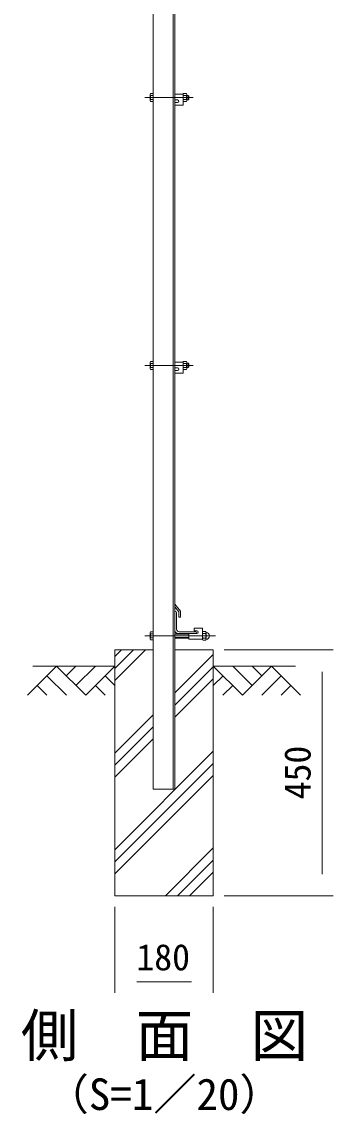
# Model space of a CAD drawing. Units: millimetres, scale not verified. Extents: x -4200 to 4200, y -2970 to 2970.
# Drawn here: x -50 to 519, y -755 to 1242 of the extents above; entities that cross this region are included whole.
import ezdxf
from ezdxf.enums import TextEntityAlignment as Align

# ---------------------------------------------------------------- set-up
doc = ezdxf.new("R2010")
doc.units = ezdxf.units.MM
doc.header["$LTSCALE"] = 20
doc.linetypes.add('USER1', pattern=[50.8, 31.75, -6.35, 6.35, -6.35])
for name, color, linetype, lineweight in [('0-0_D-STR1', 1, 'Continuous', 18), ('0-1_D-BMK', 2, 'USER1', 13), ('0-2_D-STR-DIM', 7, 'Continuous', 9), ('0-3_D-STR3', 3, 'Continuous', 13), ('0-4_D-BGD', 7, 'Continuous', 9), ('0-5_D-STR4', 7, 'Continuous', 9), ('0-6_D-DCR-HCH', 7, 'Continuous', 9)]:
    doc.layers.add(name, color=color, linetype=linetype, lineweight=lineweight)
doc.layers.add('0-9_D-TTL-TXT', color=7, linetype='Continuous')
doc.styles.add('ＭＳ ゴシック', font='')
doc.styles.get('ＭＳ ゴシック').set_extended_font_data('MS Gothic')

msp = doc.modelspace()

# ---------------------------------------------------------------- linework, layer by layer
at = {"layer": '0-0_D-STR1'}
for p, q in [((190.32, -161.02), (190.32, 1643.26)), ((226.82, -161.02), (226.82, 1653.04)), ((230.32, -161.02), (230.32, 1653.98)), ((240.32, 164.71), (230.32, 177.21)), ((231.32, 163.98), (230.32, 163.98)), ((230.32, 128.98), (230.32, 163.98)), ((233.32, 131.48), (233.32, 161.98)), ((237.32, 153.71), (237.32, 163.59)), ((240.32, 153.71), (240.32, 164.71)), ((237.32, 153.71), (240.32, 153.71)), ((270.32, 123.98), (235.32, 123.98)), ((268.32, 126.98), (237.82, 126.98)), ((270.32, 124.98), (270.32, 123.98)), ((230.32, -161.02), (190.32, -161.02))]:
    msp.add_line(p, q, dxfattribs=at)
msp.add_lwpolyline([(237.32, 163.59), (230.32, 172.64), (230.32, 177.21)], dxfattribs=at)
for centre, radius, start, end in [((231.32, 161.98), 2, 0, 90), ((235.32, 128.98), 5, 180, 270), ((237.82, 131.48), 4.5, 180, 270), ((268.32, 124.98), 2, 0, 90)]:
    msp.add_arc(centre, radius, start, end, dxfattribs=at)
at = {"layer": '0-1_D-BMK'}
for p, q in [((263.32, 1103.98), (175.32, 1103.98)), ((263.32, 613.98), (175.32, 613.98)), ((304.55, 119.48), (175.32, 119.48))]:
    msp.add_line(p, q, dxfattribs=at)
at = {"layer": '0-2_D-STR-DIM'}
for p, q in [((320.32, 93.98), (519.33, 93.98)), ((499.33, -316.02), (499.33, 53.98)), ((320.32, -356.02), (519.33, -356.02)), ((120.32, -376.02), (120.32, -533.34)), ((300.32, -376.02), (300.32, -533.34)), ((160.32, -513.34), (260.32, -513.34))]:
    msp.add_line(p, q, dxfattribs=at)
at = {"layer": '0-3_D-STR3'}
for p, q in [((185.02, 1110.28), (185.72, 1111.49)), ((185.02, 1110.28), (185.02, 1097.68)), ((190.32, 1111.49), (185.72, 1111.49)), ((190.32, 1107.73), (185.72, 1107.73)), ((190.32, 1100.23), (185.72, 1100.23)), ((190.32, 1111.49), (190.32, 1096.47)), ((245.32, 1109.98), (230.32, 1109.98)), ((235.07, 1099.48), (230.32, 1099.48)), ((245.32, 1111.49), (251.1, 1111.49)), ((245.32, 1096.47), (245.32, 1111.49)), ((245.32, 1109.98), (245.32, 1089.98)), ((245.32, 1107.73), (251.1, 1107.73)), ((245.32, 1100.23), (251.1, 1100.23)), ((251.1, 1111.49), (251.82, 1110.23)), ((251.82, 1097.73), (251.82, 1110.23)), ((251.82, 1107.98), (254.12, 1107.98)), ((251.82, 1099.98), (254.12, 1099.98)), ((254.12, 1107.98), (255.32, 1106.78)), ((254.12, 1107.98), (254.12, 1099.98)), ((254.12, 1099.98), (255.32, 1101.18)), ((255.32, 1106.78), (255.32, 1101.18)), ((185.02, 1097.68), (185.72, 1096.47)), ((190.32, 1096.47), (185.72, 1096.47)), ((230.32, 1094.98), (230.32, 1089.98)), ((235.07, 1094.98), (230.32, 1094.98)), ((245.32, 1089.98), (230.32, 1089.98)), ((245.32, 1096.47), (251.1, 1096.47)), ((251.1, 1096.47), (251.82, 1097.73)), ((185.02, 620.28), (185.72, 621.49)), ((185.02, 620.28), (185.02, 607.68)), ((190.32, 621.49), (185.72, 621.49)), ((190.32, 621.49), (190.32, 606.47)), ((245.32, 619.98), (230.32, 619.98)), ((245.32, 606.47), (245.32, 621.49)), ((245.32, 619.98), (245.32, 599.98)), ((251.82, 607.73), (251.82, 620.23)), ((185.02, 607.68), (185.72, 606.47)), ((190.32, 617.73), (185.72, 617.73)), ((190.32, 610.23), (185.72, 610.23)), ((190.32, 606.47), (185.72, 606.47)), ((235.07, 609.48), (230.32, 609.48)), ((235.07, 604.98), (230.32, 604.98)), ((230.32, 604.98), (230.32, 599.98)), ((245.32, 599.98), (230.32, 599.98)), ((245.32, 617.73), (251.1, 617.73)), ((245.32, 610.23), (251.1, 610.23)), ((251.82, 617.98), (254.12, 617.98)), ((251.82, 609.98), (254.12, 609.98)), ((254.12, 617.98), (255.32, 616.78)), ((255.32, 616.78), (255.32, 611.18)), ((185.02, 125.78), (185.72, 126.99)), ((185.02, 113.18), (185.02, 125.78)), ((190.32, 126.99), (185.72, 126.99)), ((190.32, 123.23), (185.72, 123.23)), ((190.32, 111.97), (190.32, 126.99)), ((230.32, 123.48), (255.57, 123.48)), ((230.32, 122.73), (255.57, 122.73)), ((270.32, 123.98), (255.57, 123.98)), ((255.57, 113.48), (255.57, 123.98)), ((280.57, 133.48), (265.57, 133.48)), ((265.57, 128.48), (265.57, 133.48)), ((270.32, 128.48), (265.57, 128.48)), ((280.57, 113.48), (280.57, 133.48)), ((280.57, 113.25), (280.57, 125.59)), ((280.57, 113.25), (280.57, 125.59)), ((281.57, 127.58), (286.07, 127.58)), ((286.07, 123.53), (281.57, 123.53)), ((287.07, 113.25), (287.07, 125.59)), ((287.07, 113.25), (287.07, 125.59)), ((185.02, 113.18), (185.72, 111.97)), ((190.32, 115.73), (185.72, 115.73)), ((190.32, 111.97), (185.72, 111.97)), ((230.32, 116.23), (255.57, 116.23)), ((230.32, 115.48), (255.57, 115.48)), ((280.57, 113.48), (255.57, 113.48)), ((286.07, 115.43), (281.57, 115.43)), ((281.57, 111.38), (286.07, 111.38))]:
    msp.add_line(p, q, dxfattribs=at)
for points in [[(245.32, 621.49), (251.1, 621.49), (251.82, 620.23)], [(245.32, 606.47), (251.1, 606.47), (251.82, 607.73)], [(254.12, 617.98), (254.12, 609.98), (255.32, 611.18)]]:
    msp.add_lwpolyline(points, dxfattribs=at)
for centre, radius, start, end in [((188.46, 1109.61), 3.32, 145.61585, 214.38415), ((197.56, 1103.98), 12.42, 162.4121, 197.5879), ((188.46, 1098.35), 3.32, 145.61585, 214.38415), ((235.07, 1097.23), 2.25, 270, 90), ((248.35, 1109.61), 3.32, 325.61586, 34.38414), ((248.35, 1098.35), 3.32, 325.61585, 34.38416), ((239.26, 1103.98), 12.42, 342.4121, 17.5879), ((188.46, 619.61), 3.32, 145.61585, 214.38415), ((248.35, 619.61), 3.32, 325.61586, 34.38414), ((197.56, 613.98), 12.42, 162.4121, 197.5879), ((188.46, 608.35), 3.32, 145.61585, 214.38415), ((235.07, 607.23), 2.25, 270, 90), ((248.35, 608.35), 3.32, 325.61585, 34.38416), ((239.26, 613.98), 12.42, 342.4121, 17.5879), ((188.46, 125.11), 3.32, 145.61585, 214.38415), ((197.56, 119.48), 12.42, 162.4121, 197.5879), ((270.32, 126.23), 2.25, 270, 90), ((283.12, 125.55), 2.55, 127.42505, 232.57495), ((289.27, 119.48), 8.7, 152.26063, 207.73937), ((284.52, 125.55), 2.55, 307.42505, 52.57495), ((278.37, 119.48), 8.7, 332.26063, 27.73937), ((287.44, 126.42), 0.5, 196.57981, 262.83194), ((286.57, 119.48), 6.5, 277.16806, 82.83194), ((188.46, 113.85), 3.32, 145.61585, 214.38415), ((283.11, 113.4), 2.54, 127.21089, 232.78911), ((284.53, 113.4), 2.54, 307.21089, 52.78911), ((287.44, 112.53), 0.5, 97.16806, 170.16084)]:
    msp.add_arc(centre, radius, start, end, dxfattribs=at)
at = {"layer": '0-4_D-BGD'}
for p, q in [((-29.68, 63.98), (120.32, 63.98)), ((450.32, 63.98), (300.32, 63.98))]:
    msp.add_line(p, q, dxfattribs=at)
at = {"layer": '0-5_D-STR4'}
for p, q in [((120.32, 93.98), (120.32, -356.02)), ((190.32, 93.98), (120.32, 93.98)), ((300.32, 93.98), (230.32, 93.98)), ((300.32, 93.98), (300.32, -356.02)), ((300.32, -356.02), (120.32, -356.02))]:
    msp.add_line(p, q, dxfattribs=at)
at = {"layer": '0-6_D-DCR-HCH'}
for p, q in [((120.32, 37.71), (176.59, 93.98)), ((120.32, 59.8), (154.5, 93.98)), ((120.32, 81.9), (132.4, 93.98)), ((230.32, 15.12), (300.32, 85.12)), ((13.9, 63.98), (-39.32, 10.77)), ((13.9, 63.98), (67.11, 10.77)), ((31.63, 46.24), (49.37, 63.98)), ((49.37, 28.5), (84.85, 63.98)), ((67.11, 10.77), (120.32, 63.98)), ((230.32, -6.97), (300.32, 63.03)), ((353.53, 10.77), (300.32, 63.98)), ((371.27, 28.5), (335.8, 63.98)), ((406.74, 63.98), (353.53, 10.77)), ((389.1, 46.15), (371.27, 63.98)), ((406.74, 63.98), (459.96, 10.77)), ((-3.84, 46.24), (31.8, 10.77)), ((102.58, 46.24), (120.32, 28.59)), ((230.32, -29.07), (300.32, 40.93)), ((318.06, 46.24), (300.32, 28.59)), ((424.48, 46.24), (388.84, 10.77)), ((-21.58, 28.5), (-3.76, 10.77)), ((84.85, 28.5), (102.66, 10.77)), ((335.8, 28.5), (317.98, 10.77)), ((442.22, 28.5), (424.4, 10.77)), ((120.32, -94.88), (190.32, -24.88)), ((120.32, -116.97), (190.32, -46.97)), ((120.32, -139.07), (190.32, -69.07)), ((120.32, -271.65), (300.32, -91.65)), ((120.32, -293.75), (300.32, -113.75)), ((120.32, -315.85), (300.32, -135.85)), ((212.73, -356.02), (300.32, -268.43)), ((234.83, -356.02), (300.32, -290.53)), ((256.92, -356.02), (300.32, -312.62))]:
    msp.add_line(p, q, dxfattribs=at)

# ---------------------------------------------------------------- texts
at = {"layer": '0-2_D-STR-DIM', "style": 'ＭＳ ゴシック'}
msp.add_text('450', height=48.09, rotation=90, dxfattribs=at).set_placement((492.59, -179.52), align=Align.BOTTOM_LEFT)
msp.add_text('180', height=48.09, dxfattribs=at).set_placement((159.67, -506.59), align=Align.BOTTOM_LEFT)
at = {"layer": '0-9_D-TTL-TXT', "style": 'ＭＳ ゴシック'}
for s, height, p in [('側\u3000面\u3000図', 76.98, (-51.44, -672.96)), ('（S=1／20）', 57.77, (-5.95, -764.94))]:
    msp.add_text(s, height=height, dxfattribs=at).set_placement(p, align=Align.BOTTOM_LEFT)

doc.saveas('drawing.dxf')
